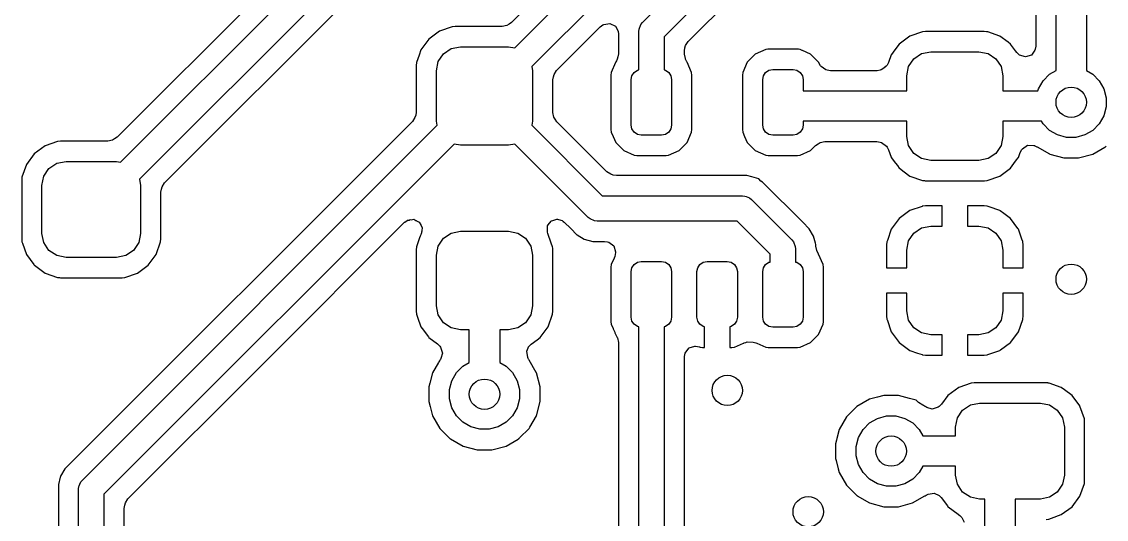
# Model space of a CAD drawing. Header units: inches. Extents: x 4.87 to 6.82, y -5.11 to -3.16.
# Drawn here: x 5.3592 to 5.7814, y -4.0974 to -3.9036 of the extents above; entities that cross this region are included whole.
import ezdxf

# ---------------------------------------------------------------- set-up
doc = ezdxf.new("R2010")
doc.units = ezdxf.units.IN
doc.header["$MEASUREMENT"] = 0
doc.layers.add('BLACK', color=250, linetype='CONTINUOUS')

msp = doc.modelspace()

# ---------------------------------------------------------------- linework, layer by layer
at = {"layer": 'BLACK', "linetype": 'CONTINUOUS'}
for p, q in [((5.77362, -3.71014), (5.77362, -3.92267)), ((5.76181, -3.92267), (5.76181, -3.71258)), ((5.75392, -3.71789), (5.75392, -3.91318)), ((5.60085, -3.904), (5.66033, -3.84452)), ((5.66729, -3.85148), (5.60925, -3.90952)), ((5.59574, -3.85809), (5.54991, -3.90391)), ((5.55112, -3.91386), (5.60507, -3.85992)), ((5.48162, -3.86335), (5.39637, -3.9486)), ((5.39774, -3.95839), (5.48953, -3.8666)), ((5.61347, -3.86544), (5.55776, -3.92115)), ((5.61858, -3.91135), (5.66692, -3.86302)), ((5.49505, -3.875), (5.40503, -3.96502)), ((5.41484, -3.96637), (5.49674, -3.88447)), ((5.54893, -3.90463), (5.54807, -3.90507)), ((5.54991, -3.90391), (5.54893, -3.90463)), ((5.58541, -3.90493), (5.5858, -3.90473)), ((5.5858, -3.90473), (5.58817, -3.90436)), ((5.58817, -3.90436), (5.59032, -3.90545)), ((5.5995, -3.90652), (5.60024, -3.90475)), ((5.60024, -3.90475), (5.60085, -3.904)), ((5.60024, -3.90475), (5.60024, -3.90475)), ((5.52187, -3.90732), (5.51769, -3.9104)), ((5.52678, -3.9056), (5.52187, -3.90732)), ((5.52794, -3.90549), (5.52678, -3.9056)), ((5.52678, -3.9056), (5.52678, -3.9056)), ((5.52678, -3.9056), (5.52678, -3.9056)), ((5.5463, -3.90549), (5.52794, -3.90549)), ((5.54807, -3.90507), (5.5463, -3.90549)), ((5.5674, -3.92267), (5.58443, -3.90565)), ((5.58443, -3.90565), (5.58541, -3.90493)), ((5.59032, -3.90545), (5.59136, -3.9073)), ((5.59136, -3.9073), (5.59141, -3.90752)), ((5.59141, -3.90752), (5.59152, -3.90843)), ((5.59152, -3.90843), (5.59152, -3.9161)), ((5.59941, -3.90748), (5.5995, -3.90652)), ((5.59941, -3.92244), (5.59941, -3.90748)), ((5.70985, -3.90757), (5.70494, -3.90929)), ((5.71101, -3.90746), (5.70985, -3.90757)), ((5.70985, -3.90757), (5.70985, -3.90757)), ((5.70985, -3.90757), (5.70985, -3.90757)), ((5.73387, -3.90746), (5.71101, -3.90746)), ((5.71101, -3.90746), (5.71101, -3.90746)), ((5.71101, -3.90746), (5.71101, -3.90746)), ((5.7347, -3.90754), (5.73387, -3.90746)), ((5.73387, -3.90746), (5.73387, -3.90746)), ((5.73387, -3.90746), (5.73387, -3.90746)), ((5.73485, -3.90755), (5.7347, -3.90754)), ((5.73503, -3.90756), (5.73485, -3.90755)), ((5.73514, -3.90761), (5.73503, -3.90756)), ((5.73527, -3.90765), (5.73514, -3.90761)), ((5.73994, -3.90929), (5.73527, -3.90765)), ((5.51769, -3.91041), (5.5146, -3.91459)), ((5.51769, -3.9104), (5.51769, -3.91041)), ((5.60925, -3.90952), (5.60925, -3.92244)), ((5.61734, -3.9138), (5.61763, -3.9129)), ((5.61763, -3.9129), (5.61858, -3.91135)), ((5.70076, -3.91237), (5.69909, -3.91464)), ((5.70494, -3.90929), (5.70076, -3.91237)), ((5.70076, -3.91237), (5.70076, -3.91237)), ((5.74314, -3.91165), (5.73994, -3.90929)), ((5.73994, -3.90929), (5.73994, -3.90929)), ((5.7441, -3.91236), (5.74314, -3.91165)), ((5.74412, -3.91237), (5.7441, -3.91236)), ((5.7441, -3.91236), (5.7441, -3.91236)), ((5.74608, -3.91502), (5.74412, -3.91237)), ((5.74412, -3.91237), (5.74412, -3.91237)), ((5.74412, -3.91237), (5.74412, -3.91237)), ((5.75392, -3.91318), (5.75373, -3.91439)), ((5.51388, -3.91665), (5.51288, -3.91949)), ((5.5146, -3.91459), (5.51388, -3.91665)), ((5.52138, -3.91916), (5.52341, -3.91612)), ((5.52341, -3.91612), (5.52644, -3.9141)), ((5.52644, -3.9141), (5.53002, -3.91339)), ((5.53002, -3.91339), (5.54872, -3.91339)), ((5.54872, -3.91339), (5.55112, -3.91386)), ((5.59132, -3.9173), (5.59103, -3.91821)), ((5.59152, -3.9161), (5.59132, -3.9173)), ((5.61715, -3.91502), (5.61734, -3.91382)), ((5.61715, -3.91629), (5.61715, -3.91502)), ((5.61755, -3.91799), (5.61715, -3.91629)), ((5.61734, -3.91382), (5.61734, -3.9138)), ((5.64477, -3.91625), (5.64165, -3.91938)), ((5.64882, -3.91447), (5.64477, -3.91625)), ((5.64965, -3.91437), (5.64882, -3.91447)), ((5.6497, -3.91436), (5.64965, -3.91437)), ((5.64981, -3.91435), (5.6497, -3.91436)), ((5.66122, -3.91435), (5.64981, -3.91435)), ((5.64981, -3.91435), (5.64981, -3.91435)), ((5.64981, -3.91435), (5.64981, -3.91435)), ((5.6613, -3.91436), (5.66122, -3.91435)), ((5.66122, -3.91435), (5.66122, -3.91435)), ((5.66162, -3.9144), (5.6613, -3.91436)), ((5.6622, -3.91447), (5.66162, -3.9144)), ((5.66162, -3.9144), (5.66162, -3.9144)), ((5.66307, -3.91485), (5.6622, -3.91447)), ((5.6622, -3.91447), (5.6622, -3.91447)), ((5.6622, -3.91447), (5.6622, -3.91447)), ((5.66308, -3.91485), (5.66307, -3.91485)), ((5.66625, -3.91625), (5.66308, -3.91485)), ((5.66938, -3.91938), (5.66625, -3.91625)), ((5.66625, -3.91625), (5.66625, -3.91625)), ((5.69766, -3.91659), (5.69663, -3.91952)), ((5.69767, -3.91656), (5.69766, -3.91659)), ((5.69774, -3.91646), (5.69767, -3.91656)), ((5.69909, -3.91464), (5.69774, -3.91646)), ((5.70648, -3.91809), (5.70951, -3.91607)), ((5.70951, -3.91607), (5.71309, -3.91535)), ((5.71309, -3.91535), (5.73179, -3.91535)), ((5.73179, -3.91535), (5.73537, -3.91607)), ((5.73537, -3.91607), (5.7384, -3.91809)), ((5.74652, -3.91562), (5.74608, -3.91502)), ((5.74738, -3.91647), (5.74652, -3.91562)), ((5.74763, -3.91665), (5.74738, -3.91647)), ((5.74764, -3.91666), (5.74763, -3.91665)), ((5.74992, -3.91739), (5.74764, -3.91666)), ((5.75221, -3.91665), (5.74992, -3.91739)), ((5.75362, -3.9147), (5.75221, -3.91665)), ((5.75373, -3.91439), (5.75362, -3.9147)), ((5.51288, -3.91949), (5.51278, -3.92066)), ((5.51278, -3.92066), (5.51278, -3.93882)), ((5.51288, -3.91949), (5.51288, -3.91949)), ((5.52067, -3.92274), (5.52138, -3.91916)), ((5.55776, -3.92115), (5.55807, -3.92274)), ((5.59039, -3.91954), (5.58868, -3.92343)), ((5.59041, -3.91949), (5.59039, -3.91954)), ((5.59039, -3.91954), (5.59039, -3.91954)), ((5.59046, -3.91938), (5.59041, -3.91949)), ((5.59052, -3.9193), (5.59046, -3.91938)), ((5.59046, -3.91938), (5.59046, -3.91938)), ((5.59046, -3.91938), (5.59046, -3.91938)), ((5.59077, -3.91883), (5.59052, -3.9193)), ((5.59052, -3.9193), (5.59052, -3.9193)), ((5.59103, -3.91821), (5.59077, -3.91883)), ((5.61756, -3.91802), (5.61755, -3.91799)), ((5.61755, -3.91799), (5.61755, -3.91799)), ((5.61757, -3.91806), (5.61756, -3.91802)), ((5.61765, -3.91822), (5.61757, -3.91806)), ((5.61765, -3.91823), (5.61765, -3.91822)), ((5.61817, -3.91934), (5.61765, -3.91823)), ((5.6182, -3.91938), (5.61817, -3.91934)), ((5.61998, -3.92343), (5.6182, -3.91938)), ((5.6182, -3.91938), (5.6182, -3.91938)), ((5.64165, -3.91938), (5.63986, -3.92343)), ((5.66943, -3.91949), (5.66938, -3.91938)), ((5.66938, -3.91938), (5.66938, -3.91938)), ((5.66938, -3.91938), (5.66938, -3.91938)), ((5.66962, -3.91992), (5.66943, -3.91949)), ((5.66943, -3.91949), (5.66943, -3.91949)), ((5.67015, -3.92079), (5.66962, -3.91992)), ((5.67037, -3.92107), (5.67015, -3.92079)), ((5.6722, -3.92233), (5.67037, -3.92107)), ((5.69512, -3.92146), (5.69379, -3.92239)), ((5.69517, -3.92144), (5.69512, -3.92146)), ((5.69521, -3.9214), (5.69517, -3.92144)), ((5.69572, -3.92103), (5.69521, -3.9214)), ((5.69606, -3.9206), (5.69572, -3.92103)), ((5.69663, -3.91952), (5.69606, -3.9206)), ((5.70374, -3.9247), (5.70445, -3.92113)), ((5.70445, -3.92113), (5.70648, -3.91809)), ((5.7384, -3.91809), (5.74043, -3.92113)), ((5.74043, -3.92113), (5.74114, -3.9247)), ((5.52067, -3.94242), (5.52067, -3.92274)), ((5.55807, -3.92274), (5.55807, -3.94242)), ((5.56596, -3.92634), (5.56616, -3.92513)), ((5.56616, -3.92513), (5.56645, -3.92422)), ((5.56645, -3.92422), (5.5674, -3.92267)), ((5.58868, -3.92343), (5.58856, -3.92441)), ((5.58856, -3.92441), (5.58856, -3.92441)), ((5.58856, -3.92441), (5.58856, -3.94566)), ((5.59646, -3.92618), (5.59676, -3.92467)), ((5.59676, -3.92467), (5.59761, -3.9234)), ((5.59761, -3.9234), (5.59889, -3.92254)), ((5.59889, -3.92254), (5.59941, -3.92244)), ((5.60925, -3.92244), (5.60977, -3.92254)), ((5.60977, -3.92254), (5.61105, -3.9234)), ((5.61105, -3.9234), (5.61191, -3.92467)), ((5.61191, -3.92467), (5.6122, -3.92618)), ((5.6201, -3.92441), (5.61998, -3.92343)), ((5.6201, -3.94566), (5.6201, -3.92441)), ((5.63986, -3.92343), (5.63974, -3.92441)), ((5.63974, -3.92441), (5.63974, -3.92441)), ((5.63974, -3.92441), (5.63974, -3.94566)), ((5.64764, -3.92618), (5.64794, -3.92467)), ((5.64794, -3.92467), (5.64879, -3.9234)), ((5.64879, -3.9234), (5.65007, -3.92254)), ((5.65007, -3.92254), (5.65157, -3.92224)), ((5.65157, -3.92224), (5.65945, -3.92224)), ((5.65945, -3.92224), (5.66096, -3.92254)), ((5.66096, -3.92254), (5.66223, -3.9234)), ((5.66223, -3.9234), (5.66309, -3.92467)), ((5.66309, -3.92467), (5.66339, -3.92618)), ((5.6728, -3.92253), (5.6722, -3.92233)), ((5.67401, -3.92272), (5.6728, -3.92253)), ((5.69216, -3.92272), (5.67401, -3.92272)), ((5.69332, -3.92254), (5.69216, -3.92272)), ((5.69379, -3.92239), (5.69332, -3.92254)), ((5.70374, -3.93061), (5.70374, -3.9247)), ((5.74114, -3.9247), (5.74114, -3.93061)), ((5.75678, -3.92665), (5.75933, -3.92411)), ((5.75933, -3.92411), (5.76181, -3.92267)), ((5.77362, -3.92267), (5.77611, -3.92411)), ((5.77611, -3.92411), (5.77865, -3.92665)), ((5.56596, -3.93902), (5.56596, -3.92634)), ((5.59646, -3.9439), (5.59646, -3.92618)), ((5.6122, -3.92618), (5.6122, -3.9439)), ((5.64764, -3.9439), (5.64764, -3.92618)), ((5.66339, -3.92618), (5.66339, -3.93061)), ((5.75476, -3.93061), (5.75499, -3.92977)), ((5.75499, -3.92977), (5.75678, -3.92665)), ((5.77865, -3.92665), (5.78045, -3.92977)), ((5.78045, -3.92977), (5.78138, -3.93324)), ((5.66339, -3.93061), (5.70374, -3.93061)), ((5.74114, -3.93061), (5.75476, -3.93061)), ((5.78138, -3.93324), (5.78138, -3.93684)), ((5.78138, -3.93684), (5.78045, -3.94031)), ((5.51134, -3.94249), (5.37606, -4.07776)), ((5.51229, -3.94094), (5.51134, -3.94249)), ((5.51258, -3.94002), (5.51229, -3.94094)), ((5.51278, -3.93882), (5.51258, -3.94002)), ((5.52098, -3.944), (5.52067, -3.94242)), ((5.55807, -3.94242), (5.55776, -3.944)), ((5.56639, -3.94078), (5.56596, -3.93902)), ((5.56683, -3.94164), (5.56639, -3.94078)), ((5.56754, -3.94263), (5.56683, -3.94164)), ((5.58704, -3.96212), (5.56754, -3.94263)), ((5.70374, -3.94242), (5.66339, -3.94242)), ((5.66339, -3.94242), (5.66339, -3.9439)), ((5.70374, -3.94833), (5.70374, -3.94242)), ((5.7562, -3.94242), (5.74114, -3.94242)), ((5.74114, -3.94242), (5.74114, -3.94833)), ((5.75678, -3.94343), (5.7562, -3.94242)), ((5.78045, -3.94031), (5.77865, -3.94343)), ((5.38284, -4.08215), (5.52098, -3.944)), ((5.55776, -3.944), (5.58521, -3.97146)), ((5.58856, -3.94566), (5.58856, -3.94566)), ((5.58856, -3.94566), (5.58868, -3.94665)), ((5.58868, -3.94665), (5.58943, -3.94835)), ((5.59676, -3.9454), (5.59646, -3.9439)), ((5.59761, -3.94668), (5.59676, -3.9454)), ((5.59889, -3.94753), (5.59761, -3.94668)), ((5.61105, -3.94668), (5.60977, -3.94753)), ((5.61191, -3.9454), (5.61105, -3.94668)), ((5.6122, -3.9439), (5.61191, -3.9454)), ((5.6182, -3.9507), (5.61998, -3.94665)), ((5.61998, -3.94665), (5.6201, -3.94566)), ((5.63974, -3.94566), (5.63974, -3.94566)), ((5.63974, -3.94566), (5.63986, -3.94665)), ((5.63986, -3.94665), (5.64061, -3.94835)), ((5.64794, -3.9454), (5.64764, -3.9439)), ((5.64879, -3.94668), (5.64794, -3.9454)), ((5.65007, -3.94753), (5.64879, -3.94668)), ((5.66223, -3.94668), (5.66096, -3.94753)), ((5.66309, -3.9454), (5.66223, -3.94668)), ((5.66339, -3.9439), (5.66309, -3.9454)), ((5.75933, -3.94597), (5.75678, -3.94343)), ((5.76244, -3.94777), (5.75933, -3.94597)), ((5.77611, -3.94597), (5.77299, -3.94777)), ((5.77865, -3.94343), (5.77611, -3.94597)), ((5.37323, -3.95029), (5.36833, -3.952)), ((5.3744, -3.95018), (5.37323, -3.95029)), ((5.37323, -3.95029), (5.37323, -3.95029)), ((5.37323, -3.95029), (5.37323, -3.95029)), ((5.39276, -3.95018), (5.3744, -3.95018)), ((5.52762, -3.95129), (5.39124, -4.08767)), ((5.39453, -3.94975), (5.39276, -3.95018)), ((5.39538, -3.94932), (5.39453, -3.94975)), ((5.39637, -3.9486), (5.39538, -3.94932)), ((5.53002, -3.95177), (5.52762, -3.95129)), ((5.55112, -3.95129), (5.54872, -3.95177)), ((5.57969, -3.97986), (5.55112, -3.95129)), ((5.58943, -3.94835), (5.59046, -3.9507)), ((5.59046, -3.9507), (5.59359, -3.95383)), ((5.60039, -3.94783), (5.59889, -3.94753)), ((5.60827, -3.94783), (5.60039, -3.94783)), ((5.60977, -3.94753), (5.60827, -3.94783)), ((5.61507, -3.95383), (5.6182, -3.9507)), ((5.64061, -3.94835), (5.64165, -3.9507)), ((5.64165, -3.9507), (5.64477, -3.95383)), ((5.65157, -3.94783), (5.65007, -3.94753)), ((5.65945, -3.94783), (5.65157, -3.94783)), ((5.66096, -3.94753), (5.65945, -3.94783)), ((5.66818, -3.95189), (5.66917, -3.95118)), ((5.66917, -3.95118), (5.67003, -3.95074)), ((5.67003, -3.95074), (5.6718, -3.95031)), ((5.6718, -3.95031), (5.69213, -3.95031)), ((5.69213, -3.95031), (5.69334, -3.95051)), ((5.69334, -3.95051), (5.69386, -3.95068)), ((5.69386, -3.95068), (5.69578, -3.95206)), ((5.70445, -3.95191), (5.70374, -3.94833)), ((5.74114, -3.94833), (5.74043, -3.95191)), ((5.76592, -3.9487), (5.76244, -3.94777)), ((5.76952, -3.9487), (5.76592, -3.9487)), ((5.77299, -3.94777), (5.76952, -3.9487)), ((5.36414, -3.95509), (5.36106, -3.95927)), ((5.36415, -3.95509), (5.36414, -3.95509)), ((5.36833, -3.952), (5.36415, -3.95509)), ((5.54872, -3.95177), (5.53002, -3.95177)), ((5.59359, -3.95383), (5.59764, -3.95561)), ((5.61102, -3.95561), (5.61507, -3.95383)), ((5.64477, -3.95383), (5.64882, -3.95561)), ((5.6622, -3.95561), (5.66625, -3.95383)), ((5.66625, -3.95383), (5.66818, -3.95189)), ((5.69578, -3.95206), (5.69608, -3.95245)), ((5.69608, -3.95245), (5.69663, -3.95349)), ((5.69663, -3.95349), (5.69766, -3.95644)), ((5.70648, -3.95494), (5.70445, -3.95191)), ((5.70951, -3.95697), (5.70648, -3.95494)), ((5.7384, -3.95494), (5.73537, -3.95697)), ((5.74043, -3.95191), (5.7384, -3.95494)), ((5.74721, -3.95648), (5.74788, -3.95455)), ((5.74788, -3.95455), (5.74846, -3.95347)), ((5.74846, -3.95347), (5.74873, -3.95312)), ((5.74873, -3.95312), (5.75071, -3.95174)), ((5.75071, -3.95174), (5.75312, -3.9518)), ((5.75312, -3.9518), (5.75312, -3.9518)), ((5.75312, -3.9518), (5.75339, -3.95189)), ((5.75339, -3.95189), (5.75352, -3.95194)), ((5.75352, -3.95194), (5.7543, -3.95232)), ((5.7543, -3.95232), (5.7543, -3.95232)), ((5.7543, -3.95232), (5.7544, -3.95237)), ((5.7544, -3.95237), (5.7544, -3.95238)), ((5.7544, -3.95238), (5.75441, -3.95238)), ((5.75441, -3.95238), (5.75441, -3.95238)), ((5.75441, -3.95238), (5.75924, -3.95517)), ((5.75924, -3.95517), (5.75924, -3.95517)), ((5.75924, -3.95517), (5.75935, -3.95524)), ((5.75935, -3.95524), (5.75935, -3.95524)), ((5.75935, -3.95524), (5.75935, -3.95524)), ((5.75935, -3.95524), (5.75935, -3.95524)), ((5.75935, -3.95524), (5.76486, -3.95671)), ((5.77057, -3.95671), (5.77608, -3.95524)), ((5.77608, -3.95524), (5.78078, -3.95252)), ((5.77608, -3.95524), (5.77608, -3.95524)), ((5.77608, -3.95524), (5.77608, -3.95524)), ((5.77608, -3.95524), (5.77608, -3.95524)), ((5.78078, -3.95252), (5.7809, -3.95247)), ((5.7809, -3.95247), (5.78093, -3.95245)), ((5.78093, -3.95245), (5.78112, -3.95232)), ((5.78112, -3.95232), (5.78118, -3.95229)), ((5.78118, -3.95229), (5.78139, -3.95202)), ((5.36106, -3.95927), (5.35934, -3.96418)), ((5.36986, -3.96081), (5.3729, -3.95878)), ((5.3729, -3.95878), (5.37648, -3.95807)), ((5.37648, -3.95807), (5.39616, -3.95807)), ((5.39616, -3.95807), (5.39774, -3.95839)), ((5.59764, -3.95561), (5.59863, -3.95573)), ((5.59863, -3.95573), (5.61003, -3.95573)), ((5.61003, -3.95573), (5.61102, -3.95561)), ((5.64882, -3.95561), (5.64981, -3.95573)), ((5.64981, -3.95573), (5.66122, -3.95573)), ((5.66122, -3.95573), (5.6622, -3.95561)), ((5.69766, -3.95644), (5.69767, -3.95647)), ((5.69767, -3.95647), (5.69767, -3.95648)), ((5.69767, -3.95648), (5.69767, -3.95648)), ((5.69767, -3.95648), (5.69931, -3.95869)), ((5.69931, -3.95869), (5.70006, -3.95971)), ((5.70006, -3.95971), (5.70076, -3.96066)), ((5.71309, -3.95768), (5.70951, -3.95697)), ((5.73179, -3.95768), (5.71309, -3.95768)), ((5.73537, -3.95697), (5.73179, -3.95768)), ((5.74412, -3.96066), (5.74543, -3.95889)), ((5.74543, -3.95889), (5.74648, -3.95747)), ((5.74648, -3.95747), (5.74704, -3.95671)), ((5.74648, -3.95747), (5.74648, -3.95747)), ((5.74648, -3.95747), (5.74648, -3.95747)), ((5.74704, -3.95671), (5.74713, -3.9566)), ((5.74713, -3.9566), (5.74715, -3.95657)), ((5.74713, -3.9566), (5.74713, -3.9566)), ((5.74715, -3.95657), (5.7472, -3.95649)), ((5.7472, -3.95649), (5.74721, -3.95648)), ((5.74721, -3.95648), (5.74721, -3.95648)), ((5.74721, -3.95648), (5.74721, -3.95648)), ((5.74721, -3.95648), (5.74721, -3.95648)), ((5.74721, -3.95648), (5.74721, -3.95648)), ((5.76486, -3.95671), (5.76486, -3.95671)), ((5.76486, -3.95671), (5.77057, -3.95671)), ((5.77057, -3.95671), (5.77057, -3.95671)), ((5.36713, -3.96742), (5.36784, -3.96384)), ((5.36784, -3.96384), (5.36986, -3.96081)), ((5.58859, -3.96308), (5.58704, -3.96212)), ((5.5895, -3.96337), (5.58859, -3.96308)), ((5.59071, -3.96356), (5.5895, -3.96337)), ((5.64145, -3.96356), (5.59071, -3.96356)), ((5.64345, -3.9641), (5.64145, -3.96356)), ((5.64145, -3.96356), (5.64145, -3.96356)), ((5.70076, -3.96066), (5.70077, -3.96067)), ((5.70077, -3.96067), (5.70083, -3.96071)), ((5.70083, -3.96071), (5.70275, -3.96212)), ((5.70275, -3.96212), (5.70494, -3.96374)), ((5.70494, -3.96374), (5.70494, -3.96374)), ((5.70494, -3.96374), (5.70494, -3.96374)), ((5.70494, -3.96374), (5.70494, -3.96374)), ((5.70494, -3.96374), (5.70494, -3.96375)), ((5.70494, -3.96375), (5.70497, -3.96376)), ((5.70497, -3.96376), (5.70985, -3.96546)), ((5.73503, -3.96546), (5.73994, -3.96374)), ((5.73994, -3.96374), (5.74412, -3.96066)), ((5.35934, -3.96418), (5.35923, -3.96534)), ((5.35923, -3.96534), (5.35923, -3.9882)), ((5.35934, -3.96418), (5.35934, -3.96418)), ((5.35934, -3.96418), (5.35934, -3.96418)), ((5.36713, -3.98612), (5.36713, -3.96742)), ((5.40503, -3.96502), (5.40551, -3.96742)), ((5.40551, -3.96742), (5.40551, -3.98612)), ((5.4136, -3.96884), (5.41389, -3.96792)), ((5.41389, -3.96792), (5.41484, -3.96637)), ((5.64614, -3.96482), (5.64345, -3.9641)), ((5.64697, -3.96574), (5.64614, -3.96482)), ((5.64763, -3.96612), (5.64697, -3.96574)), ((5.66338, -3.98187), (5.64763, -3.96612)), ((5.64763, -3.96612), (5.64763, -3.96612)), ((5.64763, -3.96612), (5.64763, -3.96612)), ((5.70985, -3.96546), (5.71061, -3.96553)), ((5.71061, -3.96553), (5.71092, -3.96556)), ((5.71092, -3.96556), (5.71092, -3.96556)), ((5.71092, -3.96556), (5.71092, -3.96556)), ((5.71092, -3.96556), (5.71101, -3.96557)), ((5.71101, -3.96557), (5.71101, -3.96557)), ((5.71101, -3.96557), (5.71101, -3.96557)), ((5.71101, -3.96557), (5.71101, -3.96557)), ((5.71101, -3.96557), (5.73387, -3.96557)), ((5.73387, -3.96557), (5.7339, -3.96557)), ((5.7339, -3.96557), (5.734, -3.96556)), ((5.734, -3.96556), (5.73503, -3.96546)), ((5.41341, -3.97004), (5.4136, -3.96884)), ((5.41341, -3.9882), (5.41341, -3.97004)), ((5.58521, -3.97146), (5.63976, -3.97146)), ((5.63976, -3.97146), (5.64072, -3.97155)), ((5.64072, -3.97155), (5.64072, -3.97155)), ((5.64072, -3.97155), (5.64124, -3.97177)), ((5.64124, -3.97177), (5.6425, -3.97229)), ((5.6425, -3.97229), (5.6425, -3.97229)), ((5.6425, -3.97229), (5.64324, -3.9729)), ((5.64324, -3.9729), (5.65899, -3.98865)), ((5.70966, -3.97557), (5.70495, -3.97722)), ((5.70975, -3.97551), (5.70966, -3.97557)), ((5.71102, -3.97539), (5.70975, -3.97551)), ((5.71752, -3.97539), (5.71102, -3.97539)), ((5.71752, -3.98327), (5.71752, -3.97539)), ((5.71752, -3.97539), (5.71752, -3.97539)), ((5.71752, -3.97539), (5.71752, -3.97539)), ((5.73387, -3.97539), (5.72736, -3.97539)), ((5.72736, -3.97539), (5.72736, -3.97539)), ((5.72736, -3.97539), (5.72736, -3.97539)), ((5.72736, -3.97539), (5.72736, -3.98327)), ((5.73503, -3.9755), (5.73387, -3.97539)), ((5.73387, -3.97539), (5.73387, -3.97539)), ((5.73504, -3.9755), (5.73503, -3.9755)), ((5.73507, -3.97552), (5.73504, -3.9755)), ((5.73584, -3.97579), (5.73507, -3.97552)), ((5.73993, -3.97722), (5.73584, -3.97579)), ((5.51005, -3.98088), (5.51043, -3.98069)), ((5.51043, -3.98069), (5.51086, -3.98076)), ((5.51086, -3.98076), (5.51182, -3.9806)), ((5.51182, -3.9806), (5.5127, -3.98105)), ((5.56599, -3.98104), (5.56754, -3.98052)), ((5.56754, -3.98052), (5.56767, -3.98056)), ((5.56767, -3.98056), (5.56773, -3.98054)), ((5.56773, -3.98054), (5.56813, -3.98069)), ((5.56813, -3.98069), (5.56959, -3.98109)), ((5.58044, -3.98047), (5.57969, -3.97986)), ((5.58221, -3.9812), (5.58044, -3.98047)), ((5.70077, -3.9803), (5.69769, -3.98448)), ((5.70495, -3.97722), (5.70077, -3.9803)), ((5.70077, -3.9803), (5.70077, -3.9803)), ((5.74005, -3.97731), (5.73993, -3.97722)), ((5.74153, -3.9784), (5.74005, -3.97731)), ((5.74411, -3.9803), (5.74153, -3.9784)), ((5.74153, -3.9784), (5.74153, -3.9784)), ((5.74694, -3.98413), (5.74411, -3.9803)), ((5.74411, -3.9803), (5.74411, -3.9803)), ((5.74411, -3.9803), (5.74411, -3.9803)), ((5.74411, -3.9803), (5.74411, -3.9803)), ((5.74411, -3.9803), (5.74411, -3.9803)), ((5.74411, -3.9803), (5.74411, -3.9803)), ((5.45356, -4.03652), (5.50829, -3.98178)), ((5.50829, -3.98178), (5.5083, -3.98178)), ((5.5083, -3.98177), (5.50927, -3.98107)), ((5.5083, -3.98178), (5.5083, -3.98177)), ((5.50927, -3.98107), (5.50944, -3.98098)), ((5.50944, -3.98098), (5.51005, -3.98088)), ((5.5127, -3.98105), (5.51281, -3.98107)), ((5.51281, -3.98107), (5.5129, -3.98115)), ((5.5129, -3.98115), (5.51397, -3.9817)), ((5.51397, -3.9817), (5.51452, -3.98277)), ((5.51452, -3.98277), (5.51452, -3.98277)), ((5.51452, -3.98277), (5.51452, -3.98279)), ((5.51452, -3.98279), (5.51458, -3.9829)), ((5.51458, -3.9829), (5.51506, -3.98384)), ((5.51506, -3.98384), (5.51492, -3.98503)), ((5.51492, -3.98503), (5.51496, -3.98531)), ((5.56384, -3.98551), (5.56386, -3.98496)), ((5.56385, -3.98324), (5.56393, -3.98313)), ((5.56386, -3.98496), (5.56385, -3.98324)), ((5.56393, -3.9831), (5.5642, -3.98275)), ((5.56393, -3.98313), (5.56393, -3.9831)), ((5.5642, -3.98275), (5.56525, -3.98128)), ((5.56525, -3.98128), (5.56538, -3.98124)), ((5.56538, -3.98124), (5.56541, -3.9812)), ((5.56541, -3.9812), (5.56599, -3.98104)), ((5.56959, -3.98109), (5.56962, -3.98111)), ((5.56962, -3.98111), (5.56991, -3.98133)), ((5.56991, -3.98133), (5.56999, -3.98136)), ((5.56999, -3.98136), (5.57004, -3.98144)), ((5.57004, -3.98144), (5.57035, -3.98168)), ((5.57035, -3.98168), (5.57291, -3.98425)), ((5.57291, -3.98425), (5.57291, -3.98425)), ((5.57291, -3.98425), (5.5753, -3.98663)), ((5.58317, -3.9813), (5.58221, -3.9812)), ((5.63773, -3.9813), (5.58317, -3.9813)), ((5.65059, -3.99416), (5.63773, -3.9813)), ((5.66564, -3.98413), (5.66338, -3.98187)), ((5.66577, -3.98426), (5.66564, -3.98413)), ((5.66564, -3.98413), (5.66564, -3.98413)), ((5.66745, -3.98718), (5.66577, -3.98426)), ((5.66577, -3.98426), (5.66577, -3.98426)), ((5.66577, -3.98426), (5.66577, -3.98426)), ((5.69769, -3.98448), (5.69616, -3.98885)), ((5.70648, -3.98601), (5.70951, -3.98398)), ((5.70951, -3.98398), (5.71309, -3.98327)), ((5.71309, -3.98327), (5.71752, -3.98327)), ((5.72736, -3.98327), (5.73179, -3.98327)), ((5.73179, -3.98327), (5.73537, -3.98398)), ((5.73537, -3.98398), (5.7384, -3.98601)), ((5.74719, -3.98448), (5.74694, -3.98413)), ((5.74854, -3.98832), (5.74719, -3.98448)), ((5.35923, -3.9882), (5.35934, -3.98934)), ((5.36784, -3.9897), (5.36713, -3.98612)), ((5.40551, -3.98612), (5.4048, -3.9897)), ((5.4133, -3.98936), (5.41341, -3.9882)), ((5.51425, -3.98744), (5.51288, -3.99134)), ((5.51431, -3.98724), (5.51425, -3.98744)), ((5.51452, -3.98664), (5.51431, -3.98715)), ((5.51431, -3.98715), (5.51431, -3.98724)), ((5.51459, -3.98647), (5.51452, -3.98664)), ((5.51465, -3.98632), (5.51459, -3.98647)), ((5.51471, -3.98619), (5.51465, -3.98632)), ((5.51481, -3.98596), (5.51471, -3.98619)), ((5.51486, -3.98551), (5.51481, -3.98596)), ((5.51496, -3.98531), (5.51486, -3.98551)), ((5.52138, -3.99101), (5.52341, -3.98797)), ((5.52341, -3.98797), (5.52644, -3.98595)), ((5.52644, -3.98595), (5.53002, -3.98524)), ((5.53002, -3.98524), (5.54872, -3.98524)), ((5.54872, -3.98524), (5.5523, -3.98595)), ((5.5523, -3.98595), (5.55533, -3.98797)), ((5.55533, -3.98797), (5.55736, -3.99101)), ((5.56387, -3.98559), (5.56384, -3.98551)), ((5.56387, -3.98565), (5.56387, -3.98559)), ((5.56401, -3.98609), (5.56387, -3.98565)), ((5.56405, -3.98614), (5.56401, -3.98609)), ((5.56536, -3.98994), (5.56404, -3.98616)), ((5.56404, -3.98616), (5.56406, -3.98616)), ((5.56406, -3.98616), (5.56405, -3.98614)), ((5.5753, -3.98663), (5.5753, -3.98663)), ((5.5753, -3.98663), (5.57532, -3.98665)), ((5.57532, -3.98665), (5.5754, -3.98669)), ((5.5754, -3.98669), (5.57822, -3.98832)), ((5.57822, -3.98832), (5.57822, -3.98832)), ((5.57822, -3.98832), (5.58148, -3.98919)), ((5.58148, -3.98919), (5.58148, -3.98919)), ((5.58148, -3.98919), (5.58148, -3.98919)), ((5.58148, -3.98919), (5.5851, -3.98919)), ((5.5851, -3.98919), (5.5851, -3.98919)), ((5.5851, -3.98919), (5.58525, -3.98919)), ((5.58525, -3.98919), (5.58607, -3.98919)), ((5.58607, -3.98919), (5.58727, -3.98938)), ((5.65899, -3.98865), (5.6596, -3.98939)), ((5.66819, -3.98994), (5.66745, -3.98718)), ((5.69616, -3.98885), (5.69598, -3.98938)), ((5.69616, -3.98885), (5.69616, -3.98885)), ((5.70374, -3.99262), (5.70445, -3.98904)), ((5.70445, -3.98904), (5.70648, -3.98601)), ((5.7384, -3.98601), (5.74043, -3.98904)), ((5.74043, -3.98904), (5.74114, -3.99262)), ((5.74884, -3.98919), (5.74854, -3.98832)), ((5.7489, -3.98934), (5.74884, -3.98919)), ((5.35934, -3.98934), (5.35934, -3.98936)), ((5.35934, -3.98936), (5.35934, -3.98936)), ((5.35934, -3.98936), (5.35954, -3.98994)), ((5.35954, -3.98994), (5.36106, -3.99427)), ((5.36986, -3.99273), (5.36784, -3.9897)), ((5.3729, -3.99476), (5.36986, -3.99273)), ((5.40277, -3.99273), (5.39974, -3.99476)), ((5.4048, -3.9897), (5.40277, -3.99273)), ((5.41158, -3.99427), (5.4133, -3.98936)), ((5.51288, -3.99134), (5.51278, -3.99251)), ((5.51278, -3.99251), (5.51278, -4.01635)), ((5.51288, -3.99134), (5.51288, -3.99134)), ((5.51288, -3.99134), (5.51288, -3.99134)), ((5.51288, -3.99134), (5.51288, -3.99134)), ((5.52067, -3.99459), (5.52138, -3.99101)), ((5.55736, -3.99101), (5.55807, -3.99459)), ((5.56586, -3.99134), (5.56536, -3.98994)), ((5.56591, -3.99189), (5.56586, -3.99134)), ((5.56586, -3.99134), (5.56586, -3.99134)), ((5.56596, -3.9925), (5.56591, -3.99189)), ((5.56591, -3.99189), (5.56591, -3.99189)), ((5.56596, -3.99251), (5.56596, -3.9925)), ((5.56596, -4.01635), (5.56596, -3.99251)), ((5.56596, -3.99251), (5.56596, -3.99251)), ((5.56596, -3.99251), (5.56596, -3.99251)), ((5.58727, -3.98938), (5.5877, -3.98952)), ((5.5877, -3.98952), (5.58965, -3.99094)), ((5.58965, -3.99094), (5.59039, -3.99323)), ((5.59039, -3.99352), (5.59006, -3.9951)), ((5.59039, -3.99323), (5.59039, -3.99352)), ((5.6596, -3.98939), (5.6596, -3.98939)), ((5.6596, -3.98939), (5.66034, -3.99117)), ((5.66034, -3.99117), (5.66043, -3.99213)), ((5.66043, -3.99213), (5.66043, -3.99724)), ((5.66833, -3.99044), (5.66819, -3.98994)), ((5.66819, -3.98994), (5.66819, -3.98994)), ((5.66819, -3.98994), (5.66819, -3.98994)), ((5.66833, -3.99054), (5.66833, -3.99044)), ((5.66833, -3.99044), (5.66833, -3.99044)), ((5.66833, -3.9911), (5.66833, -3.99054)), ((5.66873, -3.9928), (5.66833, -3.9911)), ((5.66874, -3.99282), (5.66873, -3.9928)), ((5.66873, -3.9928), (5.66873, -3.9928)), ((5.66875, -3.99287), (5.66874, -3.99282)), ((5.66883, -3.99302), (5.66875, -3.99287)), ((5.66883, -3.99303), (5.66883, -3.99302)), ((5.66935, -3.99414), (5.66883, -3.99303)), ((5.69598, -3.98938), (5.69587, -3.99054)), ((5.69587, -3.99054), (5.69587, -3.99951)), ((5.69598, -3.98938), (5.69598, -3.98938)), ((5.70374, -3.99951), (5.70374, -3.99262)), ((5.74114, -3.99262), (5.74114, -3.99951)), ((5.74902, -3.99054), (5.7489, -3.98934)), ((5.74902, -3.99951), (5.74902, -3.99054)), ((5.74902, -3.99054), (5.74902, -3.99054)), ((5.36106, -3.99427), (5.36398, -3.99823)), ((5.37648, -3.99547), (5.3729, -3.99476)), ((5.39616, -3.99547), (5.37648, -3.99547)), ((5.39974, -3.99476), (5.39616, -3.99547)), ((5.40849, -3.99845), (5.41158, -3.99427)), ((5.52067, -4.01427), (5.52067, -3.99459)), ((5.55807, -3.99459), (5.55807, -4.01427)), ((5.58979, -3.99571), (5.58868, -3.99823)), ((5.59006, -3.9951), (5.58979, -3.99571)), ((5.58979, -3.99571), (5.58979, -3.99571)), ((5.59761, -3.9982), (5.59889, -3.99735)), ((5.59889, -3.99735), (5.60039, -3.99705)), ((5.60039, -3.99705), (5.60827, -3.99705)), ((5.60827, -3.99705), (5.60977, -3.99735)), ((5.60977, -3.99735), (5.61105, -3.9982)), ((5.6232, -3.9982), (5.62448, -3.99735)), ((5.62448, -3.99735), (5.62598, -3.99705)), ((5.62598, -3.99705), (5.63386, -3.99705)), ((5.63386, -3.99705), (5.63536, -3.99735)), ((5.63536, -3.99735), (5.63664, -3.9982)), ((5.64879, -3.9982), (5.65007, -3.99735)), ((5.65007, -3.99735), (5.65059, -3.99724)), ((5.65059, -3.99724), (5.65059, -3.99416)), ((5.66043, -3.99724), (5.66096, -3.99735)), ((5.66096, -3.99735), (5.66223, -3.9982)), ((5.66938, -3.99418), (5.66935, -3.99414)), ((5.67116, -3.99823), (5.66938, -3.99418)), ((5.66938, -3.99418), (5.66938, -3.99418)), ((5.36398, -3.99823), (5.36398, -3.99823)), ((5.36398, -3.99823), (5.36415, -3.99845)), ((5.36415, -3.99845), (5.36416, -3.99846)), ((5.36416, -3.99846), (5.36422, -3.99851)), ((5.36422, -3.99851), (5.36631, -4.00005)), ((5.36631, -4.00005), (5.36833, -4.00154)), ((5.36833, -4.00154), (5.36833, -4.00154)), ((5.36833, -4.00154), (5.36833, -4.00154)), ((5.36833, -4.00154), (5.36833, -4.00154)), ((5.36833, -4.00154), (5.36833, -4.00154)), ((5.36833, -4.00154), (5.36836, -4.00155)), ((5.36836, -4.00155), (5.37323, -4.00326)), ((5.3994, -4.00326), (5.40431, -4.00154)), ((5.40431, -4.00154), (5.40849, -3.99845)), ((5.58868, -3.99823), (5.58856, -3.99922)), ((5.58856, -3.99922), (5.58856, -3.99922)), ((5.58856, -3.99922), (5.58856, -4.02047)), ((5.59646, -4.00098), (5.59676, -3.99948)), ((5.59646, -4.0187), (5.59646, -4.00098)), ((5.59676, -3.99948), (5.59761, -3.9982)), ((5.61105, -3.9982), (5.61191, -3.99948)), ((5.61191, -3.99948), (5.6122, -4.00098)), ((5.6122, -4.00098), (5.6122, -4.0187)), ((5.62205, -4.00098), (5.62235, -3.99948)), ((5.62205, -4.0187), (5.62205, -4.00098)), ((5.62235, -3.99948), (5.6232, -3.9982)), ((5.63664, -3.9982), (5.6375, -3.99948)), ((5.6375, -3.99948), (5.6378, -4.00098)), ((5.6378, -4.00098), (5.6378, -4.0187)), ((5.64764, -4.00098), (5.64794, -3.99948)), ((5.64764, -4.0187), (5.64764, -4.00098)), ((5.64794, -3.99948), (5.64879, -3.9982)), ((5.66223, -3.9982), (5.66309, -3.99948)), ((5.66309, -3.99948), (5.66339, -4.00098)), ((5.66339, -4.00098), (5.66339, -4.0187)), ((5.67128, -3.99922), (5.67116, -3.99823)), ((5.67128, -4.00935), (5.67128, -3.99922)), ((5.69587, -3.99951), (5.69587, -3.99951)), ((5.69587, -3.99951), (5.70374, -3.99951)), ((5.74114, -3.99951), (5.74902, -3.99951)), ((5.74902, -3.99951), (5.74902, -3.99951)), ((5.74902, -3.99951), (5.74902, -3.99951)), ((5.37323, -4.00326), (5.37399, -4.00333)), ((5.37399, -4.00333), (5.37431, -4.00336)), ((5.37431, -4.00336), (5.37431, -4.00336)), ((5.37431, -4.00336), (5.37431, -4.00336)), ((5.37431, -4.00336), (5.37439, -4.00337)), ((5.37439, -4.00337), (5.3744, -4.00337)), ((5.3744, -4.00337), (5.3744, -4.00337)), ((5.3744, -4.00337), (5.3744, -4.00337)), ((5.3744, -4.00337), (5.39824, -4.00337)), ((5.39824, -4.00337), (5.39827, -4.00337)), ((5.39827, -4.00337), (5.39837, -4.00335)), ((5.39837, -4.00335), (5.3994, -4.00326)), ((5.67128, -4.02047), (5.67128, -4.00935)), ((5.69587, -4.00935), (5.69587, -4.01831)), ((5.70374, -4.00935), (5.69587, -4.00935)), ((5.69587, -4.00935), (5.69587, -4.00935)), ((5.69587, -4.00935), (5.69587, -4.00935)), ((5.69587, -4.00935), (5.69587, -4.00935)), ((5.70374, -4.01624), (5.70374, -4.00935)), ((5.74902, -4.00935), (5.74114, -4.00935)), ((5.74114, -4.00935), (5.74114, -4.01624)), ((5.74902, -4.01832), (5.74902, -4.00935)), ((5.74902, -4.00935), (5.74902, -4.00935)), ((5.74902, -4.00935), (5.74902, -4.00935)), ((5.74902, -4.00935), (5.74902, -4.00935)), ((5.52138, -4.01785), (5.52067, -4.01427)), ((5.55807, -4.01427), (5.55736, -4.01785)), ((5.51278, -4.01635), (5.51288, -4.01751)), ((5.51288, -4.01751), (5.51288, -4.01751)), ((5.51288, -4.01751), (5.51288, -4.01751)), ((5.51288, -4.01751), (5.51329, -4.01867)), ((5.51329, -4.01867), (5.5146, -4.02242)), ((5.52341, -4.02088), (5.52138, -4.01785)), ((5.55736, -4.01785), (5.55533, -4.02088)), ((5.56414, -4.02242), (5.56586, -4.01751)), ((5.56586, -4.01751), (5.56596, -4.01635)), ((5.59676, -4.02021), (5.59646, -4.0187)), ((5.6122, -4.0187), (5.61191, -4.02021)), ((5.62235, -4.02021), (5.62205, -4.0187)), ((5.6378, -4.0187), (5.6375, -4.02021)), ((5.64794, -4.02021), (5.64764, -4.0187)), ((5.66339, -4.0187), (5.66309, -4.02021)), ((5.69587, -4.01831), (5.69598, -4.01951)), ((5.70445, -4.01982), (5.70374, -4.01624)), ((5.74114, -4.01624), (5.74043, -4.01982)), ((5.74891, -4.01941), (5.74902, -4.01832)), ((5.74902, -4.01832), (5.74902, -4.01832)), ((5.5146, -4.02242), (5.51516, -4.02318)), ((5.52644, -4.02291), (5.52341, -4.02088)), ((5.53002, -4.02362), (5.52644, -4.02291)), ((5.5523, -4.02291), (5.54872, -4.02362)), ((5.55533, -4.02088), (5.5523, -4.02291)), ((5.56105, -4.0266), (5.56414, -4.02242)), ((5.58856, -4.02047), (5.58856, -4.02047)), ((5.58856, -4.02047), (5.58868, -4.02146)), ((5.58868, -4.02146), (5.5894, -4.0231)), ((5.59761, -4.02148), (5.59676, -4.02021)), ((5.59889, -4.02234), (5.59761, -4.02148)), ((5.59941, -4.02244), (5.59889, -4.02234)), ((5.59941, -4.21457), (5.59941, -4.02244)), ((5.60977, -4.02234), (5.60925, -4.02244)), ((5.60925, -4.02244), (5.60925, -4.21253)), ((5.61105, -4.02148), (5.60977, -4.02234)), ((5.61191, -4.02021), (5.61105, -4.02148)), ((5.6232, -4.02148), (5.62235, -4.02021)), ((5.62448, -4.02234), (5.6232, -4.02148)), ((5.625, -4.02244), (5.62448, -4.02234)), ((5.625, -4.03051), (5.625, -4.02244)), ((5.63536, -4.02234), (5.63484, -4.02244)), ((5.63484, -4.02244), (5.63484, -4.03051)), ((5.63664, -4.02148), (5.63536, -4.02234)), ((5.6375, -4.02021), (5.63664, -4.02148)), ((5.64879, -4.02148), (5.64794, -4.02021)), ((5.65007, -4.02234), (5.64879, -4.02148)), ((5.65157, -4.02264), (5.65007, -4.02234)), ((5.65945, -4.02264), (5.65157, -4.02264)), ((5.66096, -4.02234), (5.65945, -4.02264)), ((5.66223, -4.02148), (5.66096, -4.02234)), ((5.66309, -4.02021), (5.66223, -4.02148)), ((5.66938, -4.0255), (5.67116, -4.02146)), ((5.67116, -4.02146), (5.67128, -4.02047)), ((5.69598, -4.01951), (5.69604, -4.01967)), ((5.69604, -4.01967), (5.69769, -4.02438)), ((5.70648, -4.02285), (5.70445, -4.01982)), ((5.70951, -4.02488), (5.70648, -4.02285)), ((5.7384, -4.02285), (5.73537, -4.02488)), ((5.74043, -4.01982), (5.7384, -4.02285)), ((5.74719, -4.02438), (5.74884, -4.01967)), ((5.74884, -4.01967), (5.7489, -4.01951)), ((5.7489, -4.01951), (5.74891, -4.01941)), ((5.51516, -4.02318), (5.51752, -4.02637)), ((5.51752, -4.02637), (5.51769, -4.0266)), ((5.51769, -4.0266), (5.51769, -4.0266)), ((5.51769, -4.0266), (5.51769, -4.0266)), ((5.51769, -4.0266), (5.5177, -4.02661)), ((5.5177, -4.02661), (5.51776, -4.02666)), ((5.51776, -4.02666), (5.52111, -4.02913)), ((5.53346, -4.02362), (5.53002, -4.02362)), ((5.53346, -4.03635), (5.53346, -4.02362)), ((5.54872, -4.02362), (5.54528, -4.02362)), ((5.54528, -4.02362), (5.54528, -4.03635)), ((5.55987, -4.02748), (5.56105, -4.0266)), ((5.5894, -4.0231), (5.5895, -4.02331)), ((5.5895, -4.02331), (5.5895, -4.02331)), ((5.5895, -4.02331), (5.59006, -4.02459)), ((5.59006, -4.02459), (5.59009, -4.02485)), ((5.59009, -4.02485), (5.5906, -4.02585)), ((5.5906, -4.02585), (5.5906, -4.02585)), ((5.5906, -4.02585), (5.59101, -4.02666)), ((5.59101, -4.02666), (5.59109, -4.02682)), ((5.59109, -4.02682), (5.59152, -4.02859)), ((5.66625, -4.02863), (5.66938, -4.0255)), ((5.69769, -4.02438), (5.70077, -4.02856)), ((5.71309, -4.02559), (5.70951, -4.02488)), ((5.71752, -4.02559), (5.71309, -4.02559)), ((5.71752, -4.03346), (5.71752, -4.02559)), ((5.73179, -4.02559), (5.72736, -4.02559)), ((5.72736, -4.02559), (5.72736, -4.03346)), ((5.73537, -4.02488), (5.73179, -4.02559)), ((5.74417, -4.02847), (5.74719, -4.02438)), ((5.74719, -4.02438), (5.74719, -4.02438)), ((5.74719, -4.02438), (5.74719, -4.02438)), ((5.52111, -4.02913), (5.52197, -4.03)), ((5.52197, -4.03), (5.52227, -4.03043)), ((5.52227, -4.03043), (5.523, -4.03272)), ((5.5558, -4.03194), (5.55668, -4.03003)), ((5.55668, -4.03003), (5.5567, -4.03)), ((5.5567, -4.03), (5.55684, -4.02984)), ((5.55684, -4.02984), (5.5575, -4.02923)), ((5.5575, -4.02923), (5.55987, -4.02748)), ((5.59152, -4.02859), (5.59152, -4.21625)), ((5.61748, -4.03268), (5.61889, -4.03073)), ((5.61889, -4.03073), (5.61904, -4.03068)), ((5.61904, -4.03068), (5.62118, -4.02998)), ((5.62118, -4.02998), (5.62148, -4.02998)), ((5.62148, -4.02998), (5.62305, -4.03032)), ((5.62305, -4.03032), (5.62315, -4.03036)), ((5.62315, -4.03036), (5.62322, -4.03039)), ((5.62322, -4.03039), (5.62323, -4.0304)), ((5.62323, -4.0304), (5.62338, -4.03041)), ((5.62338, -4.03041), (5.62422, -4.03051)), ((5.62422, -4.03051), (5.625, -4.03051)), ((5.625, -4.03051), (5.625, -4.03051)), ((5.63484, -4.03051), (5.63484, -4.03051)), ((5.63484, -4.03051), (5.63484, -4.03051)), ((5.63484, -4.03051), (5.63562, -4.03051)), ((5.63562, -4.03051), (5.63567, -4.03051)), ((5.63567, -4.03051), (5.63569, -4.0305)), ((5.63569, -4.0305), (5.63661, -4.0304)), ((5.63661, -4.0304), (5.64011, -4.02885)), ((5.64011, -4.02885), (5.64022, -4.02881)), ((5.64022, -4.02881), (5.64025, -4.02881)), ((5.64025, -4.02881), (5.64048, -4.02872)), ((5.64048, -4.02872), (5.64102, -4.02856)), ((5.64102, -4.02856), (5.64165, -4.02838)), ((5.64165, -4.02838), (5.64395, -4.02841)), ((5.64395, -4.02841), (5.64441, -4.02856)), ((5.64441, -4.02856), (5.64441, -4.02856)), ((5.64441, -4.02856), (5.64498, -4.02874)), ((5.64498, -4.02874), (5.64535, -4.02889)), ((5.64535, -4.02889), (5.64882, -4.03042)), ((5.64882, -4.03042), (5.64981, -4.03053)), ((5.64981, -4.03053), (5.66122, -4.03053)), ((5.66122, -4.03053), (5.6622, -4.03042)), ((5.6622, -4.03042), (5.66625, -4.02863)), ((5.70077, -4.02856), (5.70077, -4.02856)), ((5.70077, -4.02856), (5.70077, -4.02856)), ((5.70077, -4.02856), (5.70077, -4.02856)), ((5.70077, -4.02856), (5.70077, -4.02856)), ((5.70077, -4.02856), (5.70077, -4.02856)), ((5.70077, -4.02856), (5.70495, -4.03164)), ((5.73993, -4.03164), (5.74018, -4.03146)), ((5.74018, -4.03146), (5.74411, -4.02856)), ((5.74411, -4.02856), (5.74417, -4.02847)), ((5.74411, -4.02856), (5.74411, -4.02856)), ((5.74411, -4.02856), (5.74411, -4.02856)), ((5.74411, -4.02856), (5.74411, -4.02856)), ((5.52186, -4.03569), (5.52159, -4.03614)), ((5.52192, -4.03559), (5.52186, -4.03569)), ((5.52203, -4.03541), (5.52192, -4.03559)), ((5.5221, -4.03531), (5.52203, -4.03541)), ((5.52218, -4.03518), (5.5221, -4.03531)), ((5.52242, -4.03479), (5.52218, -4.03518)), ((5.523, -4.03277), (5.52242, -4.03479)), ((5.523, -4.03272), (5.523, -4.03272)), ((5.523, -4.03272), (5.523, -4.03277)), ((5.55579, -4.03199), (5.5558, -4.03194)), ((5.55617, -4.03437), (5.55579, -4.03199)), ((5.55639, -4.03479), (5.55617, -4.03437)), ((5.55654, -4.03509), (5.55639, -4.03479)), ((5.55661, -4.0352), (5.55654, -4.03509)), ((5.55661, -4.03523), (5.55661, -4.0352)), ((5.55675, -4.03547), (5.55661, -4.03523)), ((5.55677, -4.03551), (5.55675, -4.03547)), ((5.5595, -4.04025), (5.55677, -4.03551)), ((5.61715, -4.03431), (5.61734, -4.0331)), ((5.61715, -4.06801), (5.61715, -4.03431)), ((5.61734, -4.0331), (5.61748, -4.03268)), ((5.70495, -4.03164), (5.70495, -4.03164)), ((5.70495, -4.03164), (5.70495, -4.03164)), ((5.70495, -4.03164), (5.70791, -4.03268)), ((5.70791, -4.03268), (5.70966, -4.03329)), ((5.70966, -4.03329), (5.70982, -4.03335)), ((5.70982, -4.03335), (5.70985, -4.03336)), ((5.70985, -4.03336), (5.71102, -4.03346)), ((5.71102, -4.03346), (5.71102, -4.03346)), ((5.71102, -4.03346), (5.71102, -4.03346)), ((5.71102, -4.03346), (5.71752, -4.03346)), ((5.71752, -4.03346), (5.71752, -4.03346)), ((5.71752, -4.03346), (5.71752, -4.03346)), ((5.72736, -4.03346), (5.72736, -4.03346)), ((5.72736, -4.03346), (5.72736, -4.03346)), ((5.72736, -4.03346), (5.73387, -4.03346)), ((5.73387, -4.03346), (5.73503, -4.03336)), ((5.73387, -4.03346), (5.73387, -4.03346)), ((5.73387, -4.03346), (5.73387, -4.03346)), ((5.73503, -4.03336), (5.73507, -4.03335)), ((5.73503, -4.03336), (5.73503, -4.03336)), ((5.73507, -4.03335), (5.73522, -4.03329)), ((5.73522, -4.03329), (5.73993, -4.03164)), ((5.40057, -4.0895), (5.45356, -4.03652)), ((5.52145, -4.03642), (5.51917, -4.04035)), ((5.52159, -4.03615), (5.52145, -4.03642)), ((5.52159, -4.03614), (5.52159, -4.03615)), ((5.52844, -4.04033), (5.53098, -4.03779)), ((5.53098, -4.03779), (5.53346, -4.03635)), ((5.54528, -4.03635), (5.54776, -4.03779)), ((5.54776, -4.03779), (5.5503, -4.04033)), ((5.51917, -4.04035), (5.5181, -4.04438)), ((5.51917, -4.04035), (5.51917, -4.04035)), ((5.52571, -4.04692), (5.52664, -4.04345)), ((5.52664, -4.04345), (5.52844, -4.04033)), ((5.5503, -4.04033), (5.5521, -4.04345)), ((5.5521, -4.04345), (5.55303, -4.04692)), ((5.55955, -4.04033), (5.5595, -4.04025)), ((5.55957, -4.04035), (5.55955, -4.04033)), ((5.56104, -4.04587), (5.55957, -4.04035)), ((5.55957, -4.04035), (5.55957, -4.04035)), ((5.55957, -4.04035), (5.55957, -4.04035)), ((5.55957, -4.04035), (5.55957, -4.04035)), ((5.5181, -4.04438), (5.5177, -4.04587)), ((5.5177, -4.04587), (5.5177, -4.05157)), ((5.5181, -4.04438), (5.5181, -4.04438)), ((5.52571, -4.05052), (5.52571, -4.04692)), ((5.55303, -4.04692), (5.55303, -4.05052)), ((5.56104, -4.05157), (5.56104, -4.04587)), ((5.72394, -4.0461), (5.71976, -4.04918)), ((5.72884, -4.04438), (5.72394, -4.0461)), ((5.73001, -4.04427), (5.72884, -4.04438)), ((5.72884, -4.04438), (5.72884, -4.04438)), ((5.72884, -4.04438), (5.72884, -4.04438)), ((5.75779, -4.04427), (5.73001, -4.04427)), ((5.73001, -4.04427), (5.73001, -4.04427)), ((5.73001, -4.04427), (5.73001, -4.04427)), ((5.75862, -4.04435), (5.75779, -4.04427)), ((5.75779, -4.04427), (5.75779, -4.04427)), ((5.75779, -4.04427), (5.75779, -4.04427)), ((5.75877, -4.04436), (5.75862, -4.04435)), ((5.75894, -4.04437), (5.75877, -4.04436)), ((5.75906, -4.04442), (5.75894, -4.04437)), ((5.75918, -4.04446), (5.75906, -4.04442)), ((5.76386, -4.0461), (5.75918, -4.04446)), ((5.76517, -4.04707), (5.76386, -4.0461)), ((5.76804, -4.04918), (5.76517, -4.04707)), ((5.5177, -4.05157), (5.51823, -4.05357)), ((5.52664, -4.05399), (5.52571, -4.05052)), ((5.55303, -4.05052), (5.5521, -4.05399)), ((5.55957, -4.05709), (5.56104, -4.05157)), ((5.68927, -4.05067), (5.68433, -4.05352)), ((5.69235, -4.04984), (5.68927, -4.05067)), ((5.68927, -4.05067), (5.68927, -4.05067)), ((5.69478, -4.04919), (5.69235, -4.04984)), ((5.69235, -4.04984), (5.69235, -4.04984)), ((5.70049, -4.04919), (5.69478, -4.04919)), ((5.70484, -4.05036), (5.70049, -4.04919)), ((5.70049, -4.04919), (5.70049, -4.04919)), ((5.70743, -4.05105), (5.70484, -4.05036)), ((5.70484, -4.05036), (5.70484, -4.05036)), ((5.70826, -4.05197), (5.70743, -4.05105)), ((5.70994, -4.05294), (5.70826, -4.05197)), ((5.71723, -4.05261), (5.71636, -4.05346)), ((5.71976, -4.04918), (5.71723, -4.05261)), ((5.71976, -4.04918), (5.71976, -4.04918)), ((5.72851, -4.05288), (5.73209, -4.05217)), ((5.73209, -4.05217), (5.75571, -4.05217)), ((5.75571, -4.05217), (5.75929, -4.05288)), ((5.76804, -4.04919), (5.76804, -4.04918)), ((5.76804, -4.04918), (5.76804, -4.04918)), ((5.76804, -4.04918), (5.76804, -4.04918)), ((5.76805, -4.04919), (5.76804, -4.04919)), ((5.76809, -4.04926), (5.76805, -4.04919)), ((5.77105, -4.05326), (5.76809, -4.04926)), ((5.51823, -4.05357), (5.51917, -4.05709)), ((5.52844, -4.05711), (5.52664, -4.05399)), ((5.5521, -4.05399), (5.5503, -4.05711)), ((5.68433, -4.05352), (5.68029, -4.05756)), ((5.7102, -4.05308), (5.70994, -4.05294)), ((5.71022, -4.05308), (5.7102, -4.05308)), ((5.71067, -4.05336), (5.71022, -4.05308)), ((5.71077, -4.05342), (5.71067, -4.05336)), ((5.71095, -4.05352), (5.71077, -4.05342)), ((5.71098, -4.05355), (5.71095, -4.05352)), ((5.71105, -4.0536), (5.71098, -4.05355)), ((5.71108, -4.05361), (5.71105, -4.0536)), ((5.71119, -4.05368), (5.71108, -4.05361)), ((5.71157, -4.05392), (5.71119, -4.05368)), ((5.71358, -4.0545), (5.71157, -4.05392)), ((5.71363, -4.0545), (5.71358, -4.0545)), ((5.71364, -4.0545), (5.71363, -4.0545)), ((5.71593, -4.05377), (5.71364, -4.0545)), ((5.71636, -4.05346), (5.71593, -4.05377)), ((5.72345, -4.05794), (5.72547, -4.0549)), ((5.72547, -4.0549), (5.72851, -4.05288)), ((5.75929, -4.05288), (5.76232, -4.0549)), ((5.76232, -4.0549), (5.76435, -4.05794)), ((5.77113, -4.05337), (5.77105, -4.05326)), ((5.77284, -4.05827), (5.77113, -4.05337)), ((5.51917, -4.05709), (5.51917, -4.05709)), ((5.51917, -4.05709), (5.52203, -4.06203)), ((5.53098, -4.05965), (5.52844, -4.05711)), ((5.5341, -4.06145), (5.53098, -4.05965)), ((5.54776, -4.05965), (5.54464, -4.06145)), ((5.5503, -4.05711), (5.54776, -4.05965)), ((5.557, -4.06154), (5.55957, -4.05709)), ((5.55957, -4.05709), (5.55957, -4.05709)), ((5.55957, -4.05709), (5.55957, -4.05709)), ((5.68029, -4.05756), (5.67744, -4.0625)), ((5.68671, -4.06248), (5.68925, -4.05993)), ((5.68925, -4.05993), (5.69236, -4.05814)), ((5.69236, -4.05814), (5.69584, -4.0572)), ((5.69584, -4.0572), (5.69944, -4.0572)), ((5.69944, -4.0572), (5.70291, -4.05814)), ((5.70291, -4.05814), (5.70603, -4.05993)), ((5.70603, -4.05993), (5.70857, -4.06248)), ((5.72274, -4.06152), (5.72345, -4.05794)), ((5.76435, -4.05794), (5.76506, -4.06152)), ((5.7729, -4.05884), (5.77284, -4.05827)), ((5.77295, -4.05944), (5.7729, -4.05884)), ((5.77295, -4.07579), (5.77295, -4.05944)), ((5.77295, -4.05944), (5.77295, -4.05944)), ((5.77295, -4.05944), (5.77295, -4.05944)), ((5.77295, -4.05944), (5.77295, -4.05944)), ((5.52203, -4.06203), (5.52203, -4.06203)), ((5.52203, -4.06203), (5.52203, -4.06203)), ((5.52203, -4.06203), (5.52203, -4.06203)), ((5.52203, -4.06203), (5.52606, -4.06606)), ((5.53757, -4.06238), (5.5341, -4.06145)), ((5.54117, -4.06238), (5.53757, -4.06238)), ((5.54464, -4.06145), (5.54117, -4.06238)), ((5.55304, -4.0657), (5.55671, -4.06203)), ((5.55671, -4.06203), (5.557, -4.06154)), ((5.67744, -4.0625), (5.67651, -4.06598)), ((5.68491, -4.06559), (5.68671, -4.06248)), ((5.70857, -4.06248), (5.71, -4.06496)), ((5.71, -4.06496), (5.72274, -4.06496)), ((5.72274, -4.06496), (5.72274, -4.06152)), ((5.76506, -4.06152), (5.76506, -4.08022)), ((5.52606, -4.06606), (5.52606, -4.06606)), ((5.52606, -4.06606), (5.52606, -4.06606)), ((5.52606, -4.06606), (5.52608, -4.06608)), ((5.52608, -4.06608), (5.52616, -4.06612)), ((5.52616, -4.06612), (5.531, -4.06892)), ((5.531, -4.06892), (5.531, -4.06892)), ((5.531, -4.06892), (5.531, -4.06892)), ((5.531, -4.06892), (5.53652, -4.07039)), ((5.54222, -4.07039), (5.54774, -4.06892)), ((5.54774, -4.06892), (5.55244, -4.0662)), ((5.54774, -4.06892), (5.54774, -4.06892)), ((5.54774, -4.06892), (5.54774, -4.06892)), ((5.54774, -4.06892), (5.54774, -4.06892)), ((5.55244, -4.0662), (5.55255, -4.06615)), ((5.55255, -4.06615), (5.55258, -4.06613)), ((5.55258, -4.06613), (5.55278, -4.06601)), ((5.55278, -4.06601), (5.55283, -4.06598)), ((5.55283, -4.06598), (5.55304, -4.0657)), ((5.61715, -4.12539), (5.61715, -4.06801)), ((5.67633, -4.06664), (5.67596, -4.06801)), ((5.67596, -4.06801), (5.67596, -4.07372)), ((5.67651, -4.06598), (5.67633, -4.06664)), ((5.68398, -4.06907), (5.68491, -4.06559)), ((5.68398, -4.07266), (5.68398, -4.06907)), ((5.53652, -4.07039), (5.53652, -4.07039)), ((5.53652, -4.07039), (5.54222, -4.07039)), ((5.54222, -4.07039), (5.54222, -4.07039)), ((5.67596, -4.07372), (5.67619, -4.07454)), ((5.68491, -4.07614), (5.68398, -4.07266)), ((5.37606, -4.07776), (5.37438, -4.08068)), ((5.37606, -4.07776), (5.37606, -4.07776)), ((5.67619, -4.07454), (5.67705, -4.07776)), ((5.67705, -4.07776), (5.67705, -4.07776)), ((5.67705, -4.07776), (5.67744, -4.07923)), ((5.68671, -4.07925), (5.68491, -4.07614)), ((5.71, -4.07677), (5.70857, -4.07925)), ((5.72274, -4.07677), (5.71, -4.07677)), ((5.72274, -4.08022), (5.72274, -4.07677)), ((5.77295, -4.08229), (5.77295, -4.07579)), ((5.37427, -4.08109), (5.3735, -4.08394)), ((5.37434, -4.0808), (5.37427, -4.08109)), ((5.37427, -4.08109), (5.37427, -4.08109)), ((5.37437, -4.08071), (5.37434, -4.0808)), ((5.37438, -4.08068), (5.37437, -4.08071)), ((5.38223, -4.0829), (5.38284, -4.08215)), ((5.67744, -4.07923), (5.67744, -4.07923)), ((5.67744, -4.07923), (5.68029, -4.08417)), ((5.68925, -4.0818), (5.68671, -4.07925)), ((5.69236, -4.0836), (5.68925, -4.0818)), ((5.70603, -4.0818), (5.70291, -4.0836)), ((5.70857, -4.07925), (5.70603, -4.0818)), ((5.72345, -4.08379), (5.72274, -4.08022)), ((5.76506, -4.08022), (5.76435, -4.08379)), ((5.3735, -4.08394), (5.3735, -4.14681)), ((5.3814, -4.08563), (5.38149, -4.08467)), ((5.3814, -4.15807), (5.3814, -4.08563)), ((5.38149, -4.08467), (5.38159, -4.08442)), ((5.38159, -4.08442), (5.38185, -4.0838)), ((5.38185, -4.0838), (5.38223, -4.0829)), ((5.38223, -4.0829), (5.38223, -4.0829)), ((5.68029, -4.08417), (5.68029, -4.08417)), ((5.68029, -4.08417), (5.68029, -4.08417)), ((5.68029, -4.08417), (5.68029, -4.08417)), ((5.68029, -4.08417), (5.68433, -4.08821)), ((5.69584, -4.08453), (5.69236, -4.0836)), ((5.69944, -4.08453), (5.69584, -4.08453)), ((5.70291, -4.0836), (5.69944, -4.08453)), ((5.72547, -4.08683), (5.72345, -4.08379)), ((5.76435, -4.08379), (5.76232, -4.08683)), ((5.77113, -4.08837), (5.77284, -4.08346)), ((5.77284, -4.08346), (5.77295, -4.08229)), ((5.39124, -4.08767), (5.39124, -4.15807)), ((5.39962, -4.09105), (5.40057, -4.0895)), ((5.68433, -4.08821), (5.68433, -4.08821)), ((5.68433, -4.08821), (5.68433, -4.08821)), ((5.68433, -4.08821), (5.68435, -4.08822)), ((5.68435, -4.08822), (5.68443, -4.08827)), ((5.68443, -4.08827), (5.68927, -4.09106)), ((5.706, -4.09106), (5.7107, -4.08835)), ((5.7107, -4.08835), (5.71082, -4.08829)), ((5.71082, -4.08829), (5.71084, -4.08828)), ((5.71084, -4.08828), (5.71122, -4.08806)), ((5.71122, -4.08806), (5.71199, -4.08767)), ((5.71199, -4.08767), (5.71436, -4.08729)), ((5.71436, -4.08729), (5.7144, -4.08729)), ((5.7144, -4.08729), (5.71441, -4.0873)), ((5.71441, -4.0873), (5.71633, -4.08817)), ((5.71633, -4.08817), (5.71652, -4.08833)), ((5.71652, -4.08833), (5.71713, -4.08899)), ((5.71713, -4.08899), (5.71952, -4.09222)), ((5.72851, -4.08886), (5.72547, -4.08683)), ((5.73209, -4.08957), (5.72851, -4.08886)), ((5.73415, -4.08957), (5.73209, -4.08957)), ((5.73415, -4.12167), (5.73415, -4.08957)), ((5.75571, -4.08957), (5.74596, -4.08957)), ((5.74596, -4.08957), (5.74596, -4.12167)), ((5.75929, -4.08886), (5.75571, -4.08957)), ((5.76232, -4.08683), (5.75929, -4.08886)), ((5.76804, -4.09255), (5.77113, -4.08837)), ((5.39913, -4.09317), (5.39932, -4.09197)), ((5.39913, -4.14683), (5.39913, -4.09317)), ((5.39932, -4.09197), (5.39936, -4.09187)), ((5.39936, -4.09187), (5.39962, -4.09105)), ((5.68927, -4.09106), (5.68927, -4.09106)), ((5.68927, -4.09106), (5.68927, -4.09106)), ((5.68927, -4.09106), (5.69478, -4.09254)), ((5.69478, -4.09254), (5.69478, -4.09254)), ((5.69478, -4.09254), (5.70049, -4.09254)), ((5.70049, -4.09254), (5.706, -4.09106)), ((5.70049, -4.09254), (5.70049, -4.09254)), ((5.706, -4.09106), (5.706, -4.09106)), ((5.706, -4.09106), (5.706, -4.09106)), ((5.706, -4.09106), (5.706, -4.09106)), ((5.71952, -4.09222), (5.71976, -4.09255)), ((5.71976, -4.09255), (5.71977, -4.09256)), ((5.71977, -4.09256), (5.71983, -4.0926)), ((5.71983, -4.0926), (5.7237, -4.09546)), ((5.76386, -4.09563), (5.76804, -4.09255)), ((5.7237, -4.09546), (5.72383, -4.09556)), ((5.72383, -4.09556), (5.72434, -4.09597)), ((5.72434, -4.09597), (5.72444, -4.09612)), ((5.72444, -4.09612), (5.7247, -4.0963)), ((5.7247, -4.0963), (5.72511, -4.09672)), ((5.72511, -4.09672), (5.72611, -4.09855)), ((5.75792, -4.09745), (5.75895, -4.09735)), ((5.75895, -4.09735), (5.75902, -4.09733)), ((5.75902, -4.09733), (5.76006, -4.09696)), ((5.76006, -4.09696), (5.76386, -4.09563))]:
    msp.add_line(p, q, dxfattribs=at)
at = {"layer": 'BLACK'}
for centre in [(5.76772, -3.93504), (5.76772, -4.00394), (5.53937, -4.04872), (5.63386, -4.04724), (5.69764, -4.07087), (5.66535, -4.09449)]:
    msp.add_circle(centre, 0.00591, dxfattribs=at)
at = {"layer": 'WHITE'}
for centre in [(5.76772, -3.93504), (5.76772, -4.00394), (5.53937, -4.04872), (5.63386, -4.04724), (5.69764, -4.07087), (5.66535, -4.09449)]:
    msp.add_circle(centre, 0.00591, dxfattribs=at)

doc.saveas('drawing.dxf')
